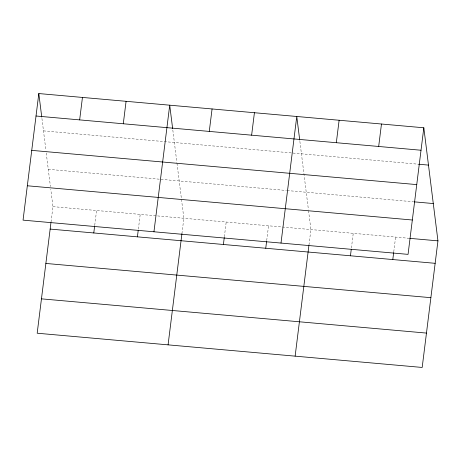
<?xml version="1.0" encoding="UTF-8"?>
<svg xmlns="http://www.w3.org/2000/svg" width="461" height="461" viewBox="0 0 461 461"><rect width="100%" height="100%" fill="white"/><g stroke="black" fill="none" stroke-linecap="round" stroke-linejoin="round"><path stroke-width="0.35" stroke-dasharray="2.31 1.73" d="M51.021 222.069L52.946 206.632L50.785 189.356M94.741 225.245L96.58 210.51M138.375 229.123L140.213 214.388M181.922 233.704L183.847 218.266L176.961 163.154M224.363 236.77L226.195 222.035M266.712 240.533L268.55 225.798M308.974 245.004L310.898 229.566L308.478 210.216M351.415 248.064L353.247 233.329M393.763 251.833L395.601 237.098M43.478 130.872L418.605 164.22M48.284 169.314L286.471 190.491M287.18 190.554L413.523 201.791M52.946 206.632L409.011 238.285M299.88 141.366L308.392 209.525M172.829 130.071L176.874 162.445M41.922 118.431L45.881 150.09M46.238 152.943L50.439 186.59"/><path stroke-width="0.69" d="M38.816 93.554L23.05 220.139L408.054 254.368L423.82 127.783L38.816 93.554L41.749 117.048M50.935 222.772L37.18 333.217L422.184 367.446L437.95 240.861L423.82 127.783M79.655 119.889L82.45 97.432M93.779 232.966L94.655 225.948M123.289 123.767L126.084 101.316M137.413 236.845L138.202 230.529M153.951 231.779L169.717 105.194L172.656 128.688M168.081 344.851L181.922 233.704M209.271 131.414L212.072 108.957M223.401 244.491L224.276 237.473M251.625 135.177L254.42 112.726M265.749 248.254L266.625 241.236M281.003 243.074L296.769 116.489L299.708 139.983M295.132 356.151L308.887 245.701M336.323 142.708L339.123 120.258M350.452 255.786L351.236 249.47M378.677 146.477L381.472 124.021M392.801 259.549L393.677 252.536M36.021 116.011L421.026 150.24M418.605 164.22L428.482 165.101M31.74 150.372L416.744 184.602M414.232 201.849L433.288 203.549M27.332 185.777L412.336 220.006M409.714 238.349L437.95 240.861M50.145 229.082L435.155 263.317M45.87 263.45L430.874 297.679M41.455 298.849L426.465 333.084"/></g></svg>
